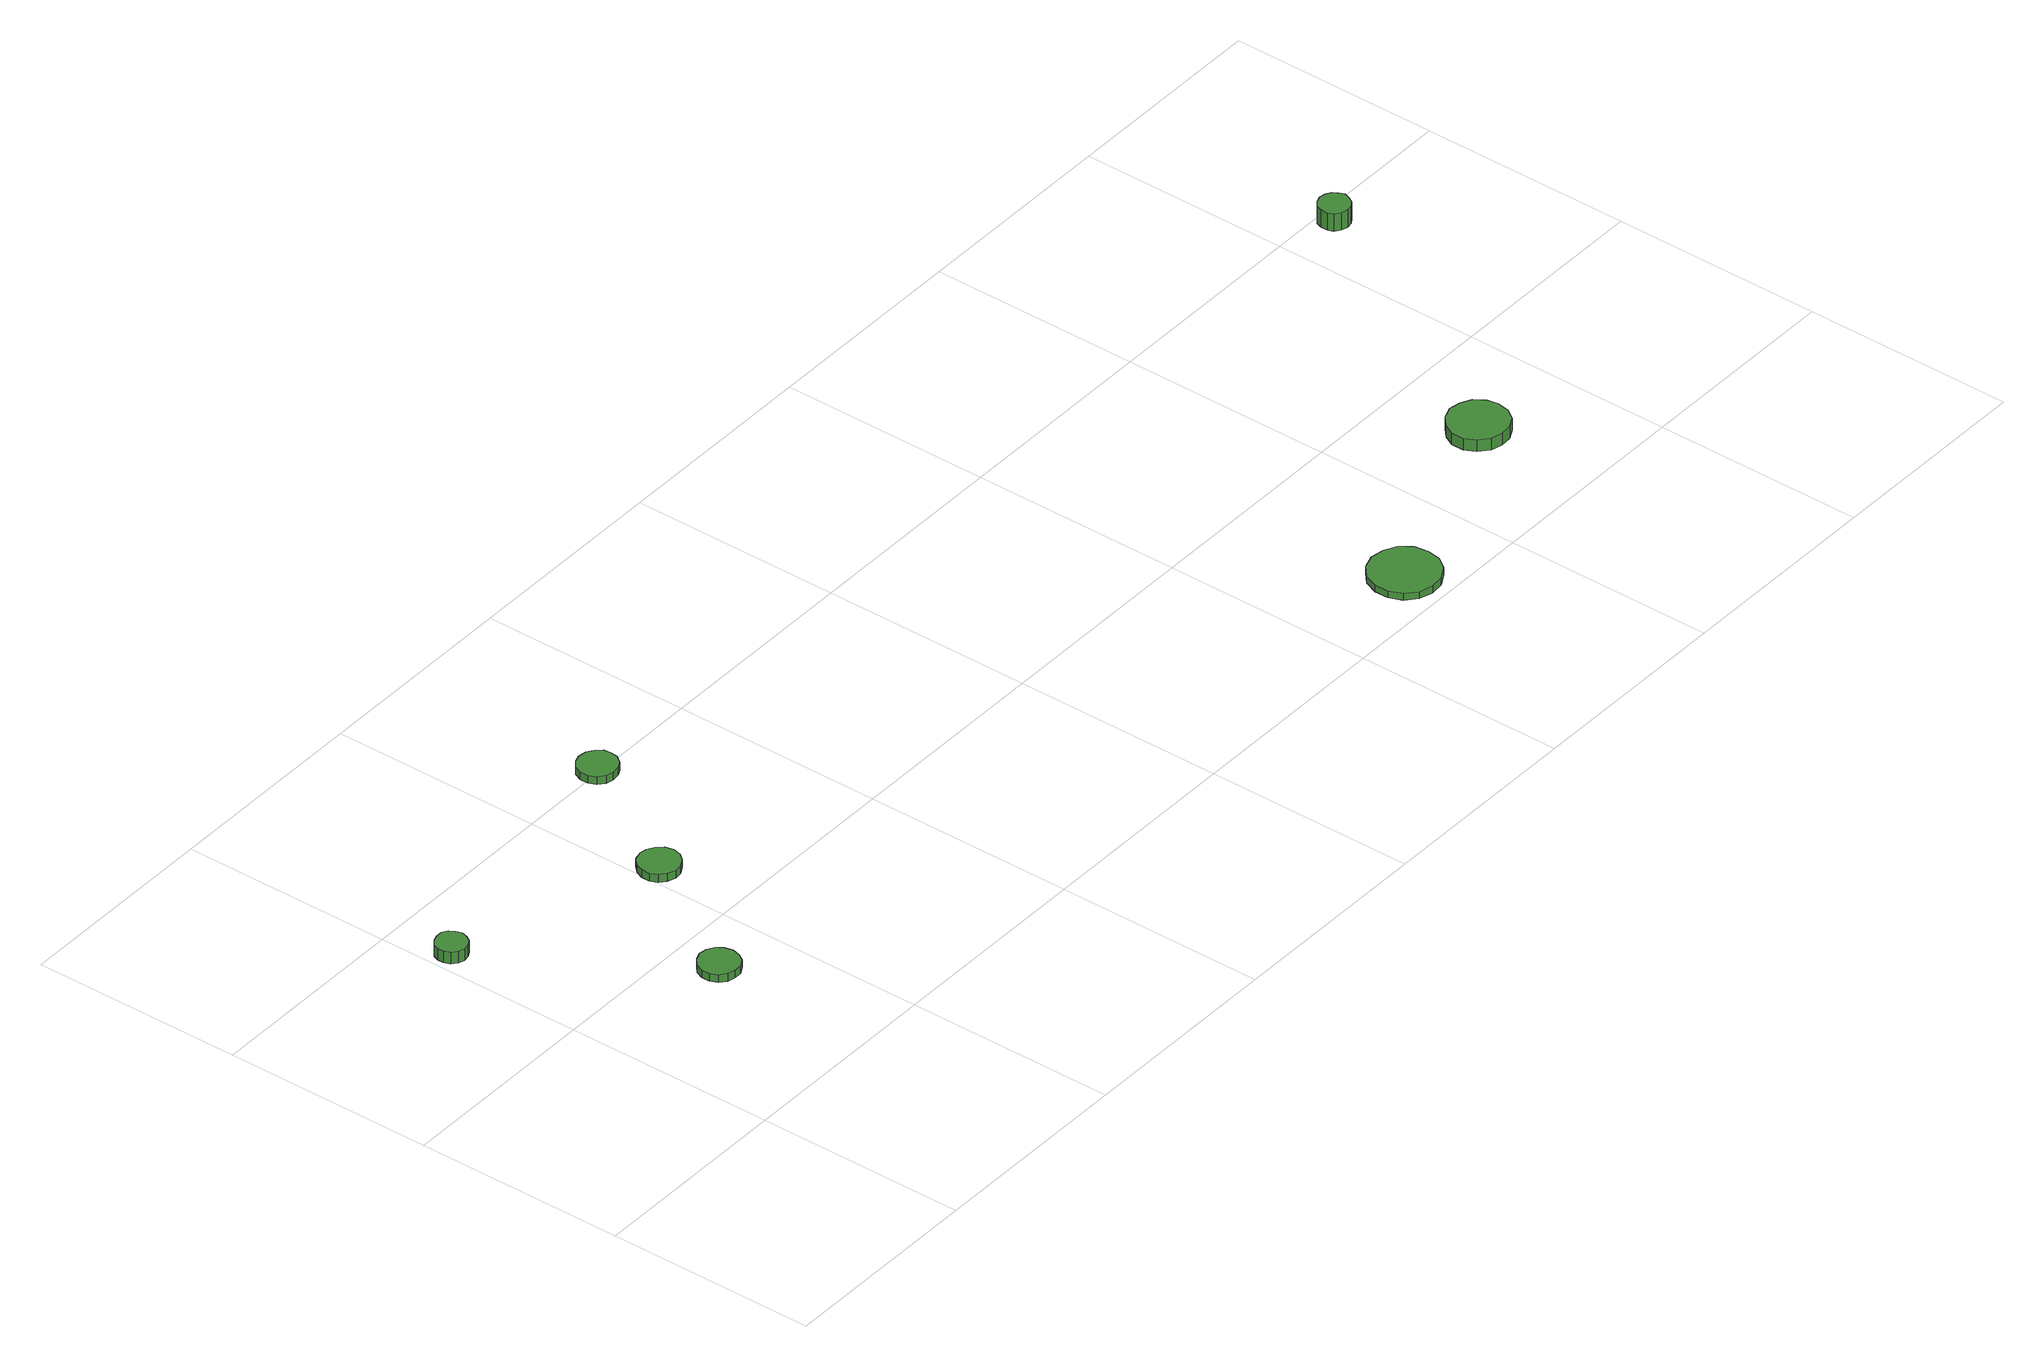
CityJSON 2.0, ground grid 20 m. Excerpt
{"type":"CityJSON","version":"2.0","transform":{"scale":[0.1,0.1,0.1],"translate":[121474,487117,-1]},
"CityObjects":{
"tree1":{"type":"SolitaryVegetationObject","attributes":{"function":"something"},"geometry":[{"type":"MultiSurface","lod":"1","boundaries":[[[0,1,2,3,4,5,6,7,8,9,10,11,12,13,14]],[[15,16,17,18,19,20,21,22,23,24,25,26,27,28,29]],[[0,29,28,1]],[[1,28,27,2]],[[2,27,26,3]],[[3,26,25,4]],[[4,25,24,5]],[[5,24,23,6]],[[6,23,22,7]],[[7,22,21,8]],[[8,21,20,9]],[[9,20,19,10]],[[10,19,18,11]],[[11,18,17,12]],[[12,17,16,13]],[[13,16,15,14]],[[14,15,29,0]]]}]},
"tree2":{"type":"SolitaryVegetationObject","attributes":{"function":"something"},"geometry":[{"type":"MultiSurface","lod":"1","boundaries":[[[30,31,32,33,34,35,36,37,38,39,40,41,42,43,44]],[[45,46,47,48,49,50,51,52,53,54,55,56,57,58,59]],[[30,59,58,31]],[[31,58,57,32]],[[32,57,56,33]],[[33,56,55,34]],[[34,55,54,35]],[[35,54,53,36]],[[36,53,52,37]],[[37,52,51,38]],[[38,51,50,39]],[[39,50,49,40]],[[40,49,48,41]],[[41,48,47,42]],[[42,47,46,43]],[[43,46,45,44]],[[44,45,59,30]]]}]},
"tree3":{"type":"SolitaryVegetationObject","attributes":{"function":"something"},"geometry":[{"type":"MultiSurface","lod":"1","boundaries":[[[60,61,62,63,64,65,66,67,68,69,70,71,72,73,74]],[[75,76,77,78,79,80,81,82,83,84,85,86,87,88,89]],[[60,89,88,61]],[[61,88,87,62]],[[62,87,86,63]],[[63,86,85,64]],[[64,85,84,65]],[[65,84,83,66]],[[66,83,82,67]],[[67,82,81,68]],[[68,81,80,69]],[[69,80,79,70]],[[70,79,78,71]],[[71,78,77,72]],[[72,77,76,73]],[[73,76,75,74]],[[74,75,89,60]]]}]},
"tree4":{"type":"SolitaryVegetationObject","attributes":{"function":"something"},"geometry":[{"type":"MultiSurface","lod":"1","boundaries":[[[90,91,92,93,94,95,96,97,98,99,100,101,102,103,104]],[[105,106,107,108,109,110,111,112,113,114,115,116,117,118,119]],[[90,119,118,91]],[[91,118,117,92]],[[92,117,116,93]],[[93,116,115,94]],[[94,115,114,95]],[[95,114,113,96]],[[96,113,112,97]],[[97,112,111,98]],[[98,111,110,99]],[[99,110,109,100]],[[100,109,108,101]],[[101,108,107,102]],[[102,107,106,103]],[[103,106,105,104]],[[104,105,119,90]]]}]},
"tree5":{"type":"SolitaryVegetationObject","attributes":{"function":"something"},"geometry":[{"type":"MultiSurface","lod":"1","boundaries":[[[120,121,122,123,124,125,126,127,128,129,130,131,132,133,134]],[[135,136,137,138,139,140,141,142,143,144,145,146,147,148,149]],[[120,149,148,121]],[[121,148,147,122]],[[122,147,146,123]],[[123,146,145,124]],[[124,145,144,125]],[[125,144,143,126]],[[126,143,142,127]],[[127,142,141,128]],[[128,141,140,129]],[[129,140,139,130]],[[130,139,138,131]],[[131,138,137,132]],[[132,137,136,133]],[[133,136,135,134]],[[134,135,149,120]]]}]},
"tree6":{"type":"SolitaryVegetationObject","attributes":{"function":"something"}},
"tree7":{"type":"SolitaryVegetationObject","attributes":{"function":"something"}},
"tree8":{"type":"SolitaryVegetationObject","attributes":{"function":"something"},"geometry":[{"type":"MultiSurface","lod":"1","boundaries":[[[150,151,152,153,154,155,156,157,158,159,160,161,162,163,164]],[[165,166,167,168,169,170,171,172,173,174,175,176,177,178,179]],[[150,179,178,151]],[[151,178,177,152]],[[152,177,176,153]],[[153,176,175,154]],[[154,175,174,155]],[[155,174,173,156]],[[156,173,172,157]],[[157,172,171,158]],[[158,171,170,159]],[[159,170,169,160]],[[160,169,168,161]],[[161,168,167,162]],[[162,167,166,163]],[[163,166,165,164]],[[164,165,179,150]]]}]},
"tree9":{"type":"SolitaryVegetationObject","attributes":{"function":"something"}},
"tree10":{"type":"SolitaryVegetationObject","attributes":{"function":"something"}},
"tree11":{"type":"SolitaryVegetationObject","attributes":{"function":"something"}},
"tree12":{"type":"SolitaryVegetationObject","attributes":{"function":"something"},"geometry":[{"type":"MultiSurface","lod":"1","boundaries":[[[180,181,182,183,184,185,186,187,188,189,190,191,192,193,194]],[[195,196,197,198,199,200,201,202,203,204,205,206,207,208,209]],[[180,209,208,181]],[[181,208,207,182]],[[182,207,206,183]],[[183,206,205,184]],[[184,205,204,185]],[[185,204,203,186]],[[186,203,202,187]],[[187,202,201,188]],[[188,201,200,189]],[[189,200,199,190]],[[190,199,198,191]],[[191,198,197,192]],[[192,197,196,193]],[[193,196,195,194]],[[194,195,209,180]]]}]}
},
"vertices":[
[36,344,18],[34,350,18],[31,355,18],[26,358,18],[20,358,18],[14,356,18],[9,352,18],[7,347,18],[7,341,18],[9,335,18],[14,331,18],[20,329,18],[26,330,18],[31,333,18],[34,338,18],[34,338,6],[31,333,6],[26,330,6],[20,329,6],[14,331,6],[9,335,6],[7,341,6],[7,347,6],[9,352,6],[14,356,6],[20,358,6],[26,358,6],[31,355,6],[34,350,6],[36,344,6],
[159,157,14],[157,165,14],[153,171,14],[146,175,14],[138,176,14],[131,173,14],[125,168,14],[122,161,14],[122,153,14],[125,146,14],[131,141,14],[138,139,14],[146,139,14],[153,143,14],[157,149,14],[157,149,6],[153,143,6],[146,139,6],[138,139,6],[131,141,6],[125,146,6],[122,153,6],[122,161,6],[125,168,6],[131,173,6],[138,176,6],[146,175,6],[153,171,6],[157,165,6],[159,157,6],
[237,280,14],[235,288,14],[230,294,14],[223,298,14],[216,299,14],[208,297,14],[202,291,14],[199,284,14],[199,276,14],[202,269,14],[208,264,14],[216,261,14],[223,262,14],[230,266,14],[235,272,14],[235,272,6],[230,266,6],[223,262,6],[216,261,6],[208,264,6],[202,269,6],[199,276,6],[199,284,6],[202,291,6],[208,297,6],[216,299,6],[223,298,6],[230,294,6],[235,288,6],[237,280,6],
[309,402,14],[308,409,14],[303,415,14],[297,419,14],[289,420,14],[282,418,14],[276,413,14],[273,406,14],[273,398,14],[276,391,14],[282,386,14],[289,384,14],[297,385,14],[303,388,14],[308,395,14],[308,395,6],[303,388,6],[297,385,6],[289,384,6],[282,386,6],[276,391,6],[273,398,6],[273,406,6],[276,413,6],[282,418,6],[289,420,6],[297,419,6],[303,415,6],[308,409,6],[309,402,6],
[941,42,13],[939,55,13],[931,66,13],[919,72,13],[906,74,13],[893,70,13],[883,61,13],[878,48,13],[878,35,13],[883,23,13],[893,14,13],[906,10,13],[919,11,13],[931,18,13],[939,29,13],[939,29,6],[931,18,6],[919,11,6],[906,10,6],[893,14,6],[883,23,6],[878,35,6],[878,48,6],[883,61,6],[893,70,6],[906,74,6],[919,72,6],[931,66,6],[939,55,6],[941,42,6],
[1130,116,18],[1128,127,18],[1121,137,18],[1111,142,18],[1100,144,18],[1089,140,18],[1080,132,18],[1075,122,18],[1075,110,18],[1080,100,18],[1089,92,18],[1100,89,18],[1111,90,18],[1121,95,18],[1128,105,18],[1128,105,6],[1121,95,6],[1111,90,6],[1100,89,6],[1089,92,6],[1080,100,6],[1075,110,6],[1075,122,6],[1080,132,6],[1089,140,6],[1100,144,6],[1111,142,6],[1121,137,6],[1128,127,6],[1130,116,6],
[1271,387,24],[1269,392,24],[1266,397,24],[1261,400,24],[1255,401,24],[1249,399,24],[1244,395,24],[1242,390,24],[1242,383,24],[1244,378,24],[1249,374,24],[1255,372,24],[1261,373,24],[1266,376,24],[1269,381,24],[1269,381,6],[1266,376,6],[1261,373,6],[1255,372,6],[1249,374,6],[1244,378,6],[1242,383,6],[1242,390,6],[1244,395,6],[1249,399,6],[1255,401,6],[1261,400,6],[1266,397,6],[1269,392,6],[1271,387,6]
]}
